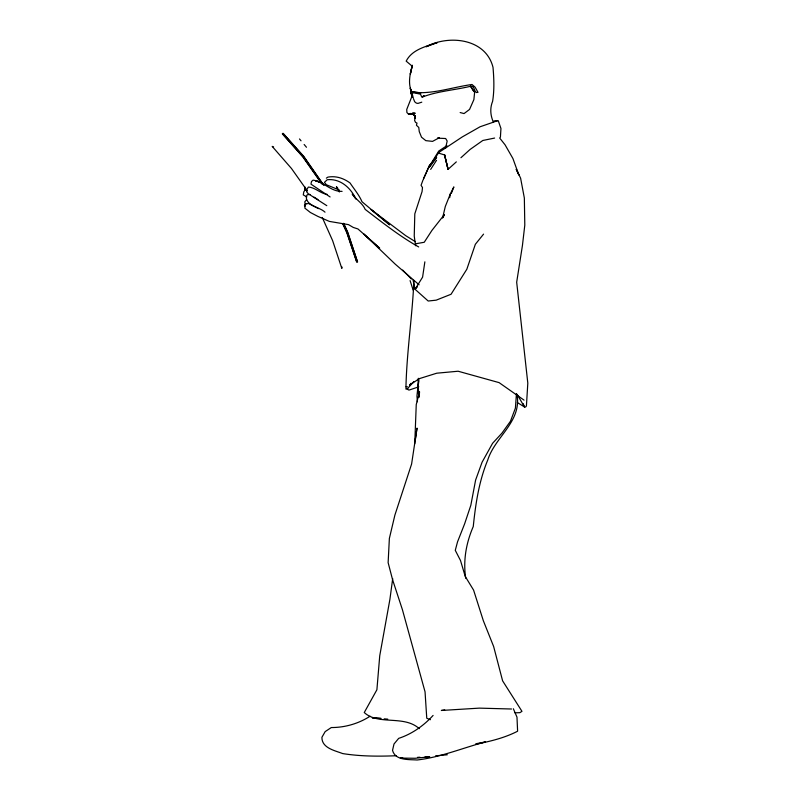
<?xml version="1.0" encoding="UTF-8"?>
<svg xmlns="http://www.w3.org/2000/svg" width="800" height="800" viewBox="0 0 800 800"><rect width="100%" height="100%" fill="white"/><g stroke="black" fill="none" stroke-linecap="round" stroke-linejoin="round"><path stroke-width="1.2" d="M307.27 190.86L305.11 189.92L305.18 187.24M410.63 90.38L411.82 95.96L412.04 95.36M411.01 90.28L411.6 93.54M414.75 443.8L416.25 404.53L419.54 391.78L419.22 396.34M413.94 280.46C412.33 316.34 406.73 351.91 405.93 387.84L406 389.14L407.14 389.09L413.77 381.64M418.7 379.21L416.95 396.03L417.41 401.77M465.73 578.29C463.01 560.54 466.14 543.05 473.26 526.54C475.61 503.76 478.97 481.18 487.76 459.99C495.09 436.59 522 421.77 516.97 394.23M418.86 380.71L418.29 385.19L418.8 397.55L418.02 388.37L418.35 392L418.27 378.29M392.7 578.59L389.92 599.27L379.74 655.76L376.9 689.76L364.26 712.53C378.44 725.66 404 714.72 419.28 728.68M415.1 441.39L417.02 428.09L411.6 464.04L394.89 515.1L389.37 538.43L388.13 562.64L392.57 579.67L402.43 609.73L425.05 691.84L426.76 718.26L430.42 719.71M424.86 261.84L422.59 277.15L415.07 289.29L428.19 301.02L436.2 300.16L451.06 294.26L466.83 269.25L475.35 244.29L483.57 234.12M342.05 267.02L341.82 268.4L332.62 240.63L322.27 217.47M449.69 197.67L450.37 193.81L453.86 186.91L451.36 193.37M445.54 148.32L447.17 141.05L445.65 138.51L437.53 138.17L439.28 137.75L432.55 141.38L425.81 140.64L421.52 137.2L419.26 131.61L418.77 127.45L416.42 125.26L417.01 123.1L415.52 122.38L414.62 120.48L415.28 116.26L413.02 114.32L408.54 114.2L406.9 112.51L406.74 109.46L412.01 96.14L410.21 88.14L411.71 91.88C407.73 83.65 409.98 73.67 412.4 65.25L410.31 74.19L412.12 66.11L406.18 61.14C412.15 49.36 426.12 46.48 437.49 42.49L426.14 46.75C448.94 34.44 485.85 38.45 493.01 67.35C493.98 78.64 494.43 90.07 492.62 101.3C489.81 108.19 490.38 115.4 493.37 122.1M442.58 218.08L445.31 206.47L450.37 193.81M423.1 179.77L421.05 185.31L422.49 187.53L422.05 191.65L414.81 213.84L414.24 236.06L415.57 245.74L415.67 243.78L424.24 242.27L431.91 230.44L444.38 214.58L443.14 217.38M423.44 178.99L429.3 165.65L436.64 157.37L435.17 159.18M423.55 178.76L429.3 166.08L435 159.92M430.67 169.39L436.55 160.27M305.35 189.58L303.79 191.86L303.28 194.89L306.86 196.93M433.7 161L429.29 166.43L438.74 151.05L446.93 145.66M432.22 163.58L429.28 167.18L438.72 152.54L462.28 136.92L480.1 126.76L497.41 120.79M411.12 383.25L409.54 385.12L419.34 378.64L436.74 373.2L458.12 371.23L499.09 382.62L524.04 400.13M417.37 286.9L415.07 289.29L413.09 280.24M433.09 715.44C423.67 725.73 411.99 734 398.68 738.37L394.01 743.99L392.53 750.37C395.38 760.75 408.78 759.36 417.12 760C440.66 757.26 462.65 747.96 485.38 741.93L475.96 743.75M439.2 153.28L444.52 154.95L448.08 169.33L456.34 161.87M460.93 157.73L470.1 149.44L482.82 140.48L494.62 138.06M411.66 92.18C431.96 94.71 451.99 87.26 472.01 84.49L475.07 87.12L478.01 92.34C474.09 94.18 475.13 86.45 471.48 86.05C455.36 90.08 437.88 91.07 422.54 96.98L424.08 95.68L421.81 97.13L420.48 94.19L414.14 92.82L412.07 93.14L412.35 96.22L410.77 91.87L411.86 95.4L411.01 92.77L411.93 91.98L414.46 91.76L420.9 93.02M326.34 178.17L327.91 177.11C336.04 175.69 343.51 178.2 350.04 182.97C354.05 189.02 359.09 194.89 362 201.73L389.61 224.82L371.11 209.61L405.78 235.71L415.32 241.65M370.07 716.24C358.55 723.66 344.99 727.57 331.29 727.55L325.17 731.61L321.92 737.29C321.67 748.05 334.9 750.57 342.7 753.58C360.41 756.41 378.47 756.45 396.34 755.74M421.79 102.17L417.95 103.41L416.32 103.1L414.65 101.72L413.58 98.94M306.55 199.66L304.76 201.92L305.43 204.48M410.94 113.38L408.54 114.2L415.26 113.25L412.74 112.75M418.81 386.81L409.31 390L408.29 389.88L407.23 388.25M444.73 709.94L441.33 710.47L479.35 708.13L511.56 709.01M447.33 754.77L435.58 755.84M476.04 744.15C490.22 741.4 504.71 737.88 517.61 731.21L516.98 717.15L513.36 708.75M310.04 194.45L307.24 194.73L306.26 196.66C306.25 206.23 319.71 206.93 325.01 212.17M402.83 757.99L400.39 758.1L415.19 758.27L429.74 756.81L424.84 757.02M417.51 757.35L419.95 757.24M494.04 120.88L498.26 120.72L500.95 128.51L500.42 137.16L499.68 138.02L505.07 144.83L512.91 158.5L518.85 174.98L516.23 169.38M514.95 712.82L519.9 712.67L521.96 711.33L502.61 680.84L493.64 646.51L483.35 620.75L473.58 590.09L465.25 576.47L460.5 560.51L455.28 550.34L457.53 541.86L464.63 523.82L470.83 505.28L475.61 480.04L482.06 462.26L492.6 443.28L501.91 433.19L510.46 421.26L515.4 408.14L516.46 393.55M406.17 386.62L407.28 386.64M380.98 718.33L372.31 717.84L380.64 718.54M384.2 718.84L387.77 719.14M342.09 191.35C331.11 191.93 323.68 181.59 313.1 180.14L311.5 181.49L310.97 184.16L330.1 196.95M460.15 112.55L464.05 113.57L469.55 109.44L473.88 99.63L474.62 92.31L470.43 86.08L473.81 91.52M327.38 194.46C320.41 193.53 315.28 187.45 308.39 187.05L306.77 189.55L306.74 191.96L308.38 193.82L326.8 205.67M339.29 190.01L326.4 184.76L324.41 182.38L327.24 179.72C340.32 178.36 350.73 187.84 355.92 199L352.28 194.09M318.52 208.62L308.53 203.45L305.24 204.11L304.86 208.15L310.36 212.48L317.91 216.42L329.39 221.41L348.5 224.63L353.3 227.45L357.94 228.95L379.7 248.19L363.99 234.25M273.61 147.01L272.19 146.39L291.46 168.47L306.82 190.15M418.68 246.94C399.68 236.26 382.5 222.6 365.19 209.4C362.48 202.99 356 199.82 352.33 194.04M517.35 402.56L524.48 406.96L525.52 407.08L526.42 405.97L527.81 383.15L516.68 282.21L522.43 245.53L524.8 225.14L524.35 198.05L520.61 178.19L516.33 169.3M314.02 197.13L318.02 199.64M419.1 284.81L395.14 264.07L363.76 233.97M402.69 270.08L411.38 279M337.86 188.36L336.43 186.7L339.37 191.99M299.49 138.96L301.04 140.81M304.14 144.49L306.47 147.26M517.61 395.18L524.48 406.96L523.17 403.63M323.92 185.43L303.74 156.34L282.97 133.26L303.53 156.54L323.16 184.69M321.96 183.62L303.04 156.72L282.31 133.71L302.83 156.92L321.81 183.92M342.91 223.48L346.96 232.34L356.77 262.14L346.86 232.86L342.8 223.96M343.68 223.29L347.73 232.18L357.57 262.06L347.63 232.7L343.57 223.77M413.28 98.03L411.73 92.06M413.14 290.13L410.09 280.59M411.14 93.19L410.59 91.38L411.01 92.77M412.5 97.49L411.19 92.36M448.08 169.33L444.51 154.55L447.99 169.04M304.83 187.21L305.11 189.92M415.43 116.01L414.98 118.32L414.74 115.71L413.02 114.32L415.43 116.01M305.8 203.58L304.77 206.21L304.43 205.19L305.8 203.58M316.16 180.88L315.37 180.6L319.61 182.18L316.16 180.88"/></g></svg>
